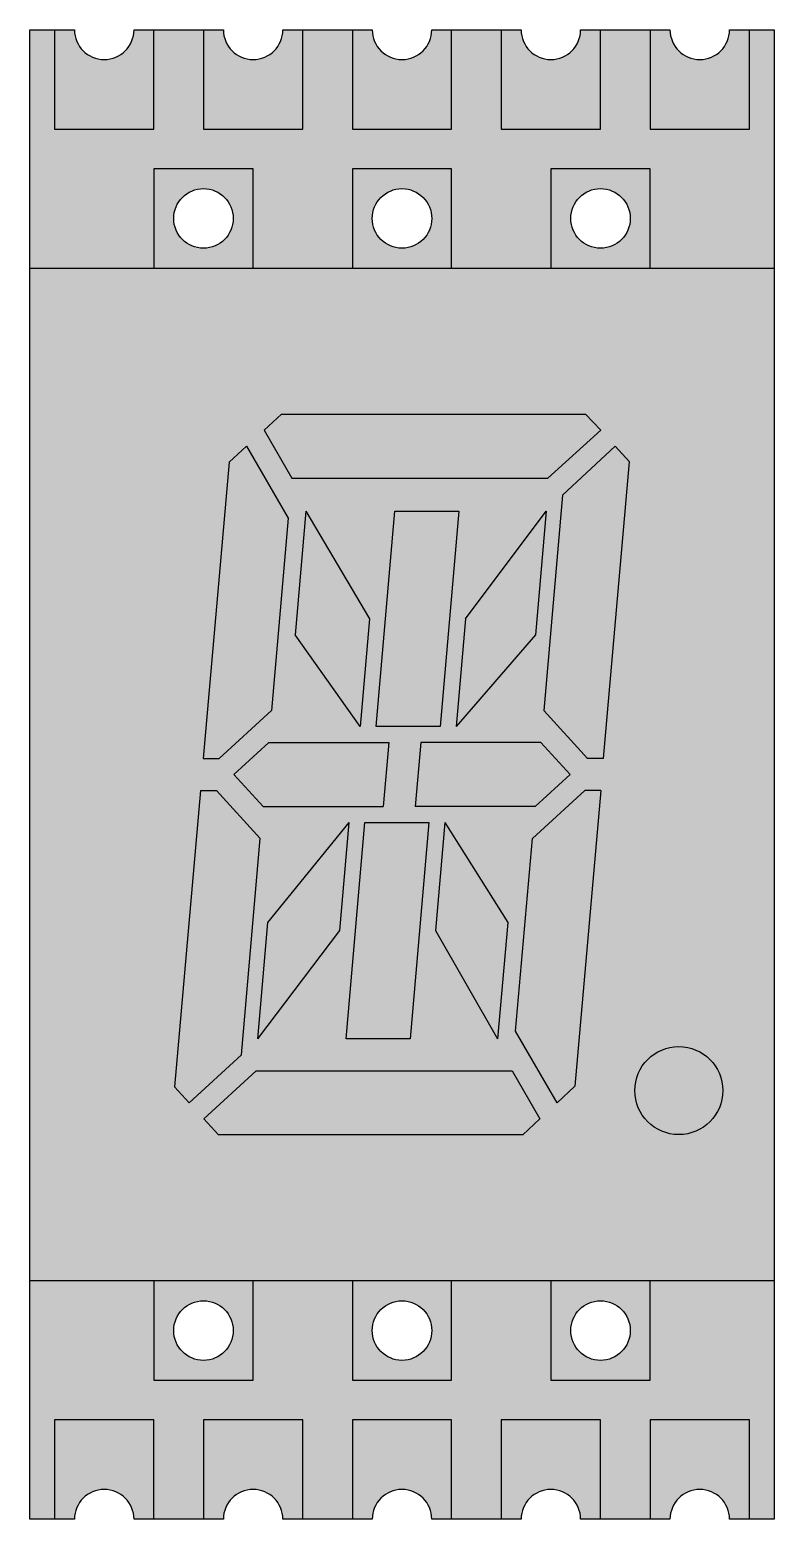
# Model space of a CAD drawing. Header units: inches. Extents: x 0 to 0.375, y 0 to 0.75.
import ezdxf

# ---------------------------------------------------------------- set-up
doc = ezdxf.new("R2010")
doc.units = ezdxf.units.IN
doc.layers.add('hrany', color=250, linetype='Continuous')
doc.layers.add('Piny', color=3, linetype='Continuous')

msp = doc.modelspace()

# ---------------------------------------------------------------- hatches: boundary and pattern name
at = {"layer": 'hrany', "lineweight": -3}
h = msp.add_hatch(color=8, dxfattribs=at)
h.dxf.hatch_style = 1
h.paths.add_polyline_path([(0.375, 0.63), (0, 0.63), (0, 0.12), (0.375, 0.12)])
h.paths.add_polyline_path([(0.12676, 0.55645), (0.27987, 0.55645), (0.28759, 0.54839), (0.2609, 0.52419), (0.132, 0.52419), (0.11799, 0.54839)], flags=16)
h.paths.add_polyline_path([(0.10922, 0.54032), (0.13024, 0.50403), (0.12177, 0.40726), (0.09546, 0.38306), (0.0874, 0.38306), (0.10045, 0.53226)], flags=16)
h.paths.add_polyline_path([(0.13914, 0.50763), (0.17106, 0.45342), (0.16635, 0.39921), (0.13373, 0.44535)], flags=16)
h.paths.add_polyline_path([(0.18383, 0.50763), (0.21609, 0.50763), (0.20667, 0.39923), (0.17441, 0.39922)], flags=16)
h.paths.add_polyline_path([(0.26016, 0.50763), (0.25475, 0.44535), (0.21474, 0.39923), (0.21945, 0.45343)], flags=16)
h.paths.add_polyline_path([(0.26836, 0.51569), (0.29481, 0.54031), (0.30208, 0.53249), (0.28901, 0.38306), (0.28095, 0.38306), (0.25888, 0.40731)], flags=16)
h.paths.add_polyline_path([(0.12036, 0.39113), (0.18085, 0.39113), (0.17802, 0.35887), (0.11754, 0.35887), (0.10282, 0.375)], flags=16)
h.paths.add_polyline_path([(0.19698, 0.39113), (0.25746, 0.39113), (0.27218, 0.375), (0.25464, 0.35887), (0.19415, 0.35887)], flags=16)
h.paths.add_polyline_path([(0.09405, 0.36694), (0.11613, 0.34274), (0.1066, 0.23387), (0.08029, 0.20968), (0.07294, 0.21774), (0.08599, 0.36694)], flags=16)
h.paths.add_polyline_path([(0.16075, 0.35082), (0.15602, 0.29638), (0.11466, 0.24194), (0.11974, 0.3004)], flags=16)
h.paths.add_polyline_path([(0.16881, 0.35083), (0.20107, 0.35084), (0.19161, 0.24194), (0.15935, 0.24194)], flags=16)
h.paths.add_polyline_path([(0.20913, 0.35084), (0.24076, 0.3004), (0.23568, 0.24194), (0.2044, 0.29639)], flags=16)
h.paths.add_polyline_path([(0.27953, 0.36694), (0.2876, 0.36694), (0.27457, 0.21798), (0.26566, 0.20968), (0.24474, 0.24579), (0.25323, 0.3428)], flags=16)
h.paths.add_polyline_path([(0.11396, 0.22581), (0.243, 0.22581), (0.25701, 0.20161), (0.24835, 0.19355), (0.09501, 0.19355), (0.08765, 0.20161)], flags=16)
edge = h.paths.add_edge_path(flags=16)
edge.add_arc((0.32694, 0.21583), 0.02218, 0, 360)
at = {"layer": 'hrany'}
h = msp.add_hatch(color=1, dxfattribs=at)
h.paths.add_polyline_path([(0.12676, 0.55645), (0.11799, 0.54839), (0.132, 0.52419), (0.2609, 0.52419), (0.28759, 0.54839), (0.27987, 0.55645)])
h.paths.add_polyline_path([(0.0874, 0.38306), (0.09546, 0.38306), (0.12177, 0.40726), (0.13024, 0.50403), (0.10922, 0.54032), (0.10045, 0.53226)])
h.paths.add_polyline_path([(0.13914, 0.50763), (0.13373, 0.44535), (0.16635, 0.39921), (0.17106, 0.45342)])
h.paths.add_polyline_path([(0.21609, 0.50763), (0.18383, 0.50763), (0.17441, 0.39922), (0.20667, 0.39923)])
h.paths.add_polyline_path([(0.26016, 0.50763), (0.21945, 0.45343), (0.21474, 0.39923), (0.25475, 0.44535)])
h.paths.add_polyline_path([(0.25888, 0.40731), (0.28095, 0.38306), (0.28901, 0.38306), (0.30208, 0.53249), (0.29481, 0.54031), (0.26836, 0.51569)])
h.paths.add_polyline_path([(0.2876, 0.36694), (0.27953, 0.36694), (0.25323, 0.3428), (0.24474, 0.24579), (0.26566, 0.20968), (0.27457, 0.21798)])
h.paths.add_polyline_path([(0.25464, 0.35887), (0.27218, 0.375), (0.25746, 0.39113), (0.19698, 0.39113), (0.19415, 0.35887)])
h.paths.add_polyline_path([(0.17802, 0.35887), (0.18085, 0.39113), (0.12036, 0.39113), (0.10282, 0.375), (0.11754, 0.35887)])
h.paths.add_polyline_path([(0.16075, 0.35082), (0.11974, 0.3004), (0.11466, 0.24194), (0.15602, 0.29638)])
h.paths.add_polyline_path([(0.20107, 0.35084), (0.16881, 0.35083), (0.15935, 0.24194), (0.19161, 0.24194)])
h.paths.add_polyline_path([(0.2044, 0.29639), (0.23568, 0.24194), (0.24076, 0.3004), (0.20913, 0.35084)])
h.paths.add_polyline_path([(0.11396, 0.22581), (0.08765, 0.20161), (0.09501, 0.19355), (0.24835, 0.19355), (0.25701, 0.20161), (0.243, 0.22581)])
h.paths.add_polyline_path([(0.07294, 0.21774), (0.08029, 0.20968), (0.1066, 0.23387), (0.11613, 0.34274), (0.09405, 0.36694), (0.08599, 0.36694)])
h.paths.add_polyline_path([(0.34911, 0.21583, 1), (0.30476, 0.21583, 1)])
at = {"layer": 'Piny', "lineweight": -3}
h = msp.add_hatch(color=62, dxfattribs=at)
h.dxf.hatch_style = 1
h.paths.add_polyline_path([(0.375, 0.75), (0.3625, 0.75), (0.3625, 0.7), (0.3125, 0.7), (0.3125, 0.75), (0.2875, 0.75), (0.2875, 0.7), (0.2375, 0.7), (0.2375, 0.75), (0.2125, 0.75), (0.2125, 0.7), (0.1625, 0.7), (0.1625, 0.75), (0.1375, 0.75), (0.1375, 0.7), (0.0875, 0.7), (0.0875, 0.75), (0.0625, 0.75), (0.0625, 0.7), (0.0125, 0.7), (0.0125, 0.75), (0, 0.75), (0, 0.63), (0.0625, 0.63), (0.0625, 0.68), (0.1125, 0.68), (0.1125, 0.63), (0.1625, 0.63), (0.1625, 0.68), (0.2125, 0.68), (0.2125, 0.63), (0.2625, 0.63), (0.2625, 0.68), (0.3125, 0.68), (0.3125, 0.63), (0.375, 0.63), (0.375, 0.65)])
h.paths.add_polyline_path([(0.1625, 0.12), (0.1125, 0.12), (0.1125, 0.07), (0.0625, 0.07), (0.0625, 0.12), (0, 0.12), (0, 0.1), (0, 0), (0.0125, 0), (0.0125, 0.05), (0.0625, 0.05), (0.0625, 0), (0.0875, 0), (0.0875, 0.05), (0.1375, 0.05), (0.1375, 0), (0.1625, 0), (0.1625, 0.05), (0.2125, 0.05), (0.2125, 0), (0.2375, 0), (0.2375, 0.05), (0.2875, 0.05), (0.2875, 0), (0.3125, 0), (0.3125, 0.05), (0.3625, 0.05), (0.3625, 0), (0.375, 0), (0.375, 0.12), (0.3125, 0.12), (0.3125, 0.07), (0.2625, 0.07), (0.2625, 0.12), (0.2125, 0.12), (0.2125, 0.07), (0.1625, 0.07)])
h = msp.add_hatch(color=256, dxfattribs=at)
h.dxf.hatch_style = 1
h.paths.add_polyline_path([(0.0625, 0.75), (0.0525, 0.75, -1), (0.0225, 0.75), (0.0125, 0.75), (0.0125, 0.7), (0.0625, 0.7)])
h.paths.add_polyline_path([(0.1375, 0.75), (0.1275, 0.75, -1), (0.0975, 0.75), (0.0875, 0.75), (0.0875, 0.7), (0.1375, 0.7)])
h.paths.add_polyline_path([(0.2125, 0.75), (0.2025, 0.75, -1), (0.1725, 0.75), (0.1625, 0.75), (0.1625, 0.7), (0.2125, 0.7)])
h.paths.add_polyline_path([(0.2875, 0.75), (0.2775, 0.75, -1), (0.2475, 0.75), (0.2375, 0.75), (0.2375, 0.7), (0.2875, 0.7)])
h.paths.add_polyline_path([(0.3625, 0.75), (0.3525, 0.75, -1), (0.3225, 0.75), (0.3125, 0.75), (0.3125, 0.7), (0.3625, 0.7)])
h.paths.add_polyline_path([(0.3125, 0.68), (0.2625, 0.68), (0.2625, 0.63), (0.3125, 0.63)])
h.paths.add_polyline_path([(0.2725, 0.655, -1), (0.3025, 0.655, -1)], flags=16)
h.paths.add_polyline_path([(0.2125, 0.68), (0.1625, 0.68), (0.1625, 0.63), (0.2125, 0.63)])
h.paths.add_polyline_path([(0.1725, 0.655, -1), (0.2025, 0.655, -1)], flags=16)
h.paths.add_polyline_path([(0.1125, 0.68), (0.0625, 0.68), (0.0625, 0.63), (0.1125, 0.63)])
h.paths.add_polyline_path([(0.0725, 0.655, -1), (0.1025, 0.655, -1)], flags=16)
h.paths.add_polyline_path([(0.1125, 0.12), (0.0625, 0.12), (0.0625, 0.07), (0.1125, 0.07)])
h.paths.add_polyline_path([(0.1025, 0.095, -1), (0.0725, 0.095, -1)], flags=16)
h.paths.add_polyline_path([(0.2125, 0.12), (0.1625, 0.12), (0.1625, 0.07), (0.2125, 0.07)])
h.paths.add_polyline_path([(0.2025, 0.095, -1), (0.1725, 0.095, -1)], flags=16)
h.paths.add_polyline_path([(0.3125, 0.12), (0.2625, 0.12), (0.2625, 0.07), (0.3125, 0.07)])
h.paths.add_polyline_path([(0.3025, 0.095, -1), (0.2725, 0.095, -1)], flags=16)
h.paths.add_polyline_path([(0.2875, 0.05), (0.2375, 0.05), (0.2375, 0), (0.2475, 0, -1), (0.2775, 0), (0.2875, 0)])
h.paths.add_polyline_path([(0.3625, 0.05), (0.3125, 0.05), (0.3125, 0), (0.3225, 0, -1), (0.3525, 0), (0.3625, 0)])
h.paths.add_polyline_path([(0.2125, 0.05), (0.1625, 0.05), (0.1625, 0), (0.1725, 0, -1), (0.2025, 0), (0.2125, 0)])
h.paths.add_polyline_path([(0.1375, 0.05), (0.0875, 0.05), (0.0875, 0), (0.0975, 0, -1), (0.1275, 0), (0.1375, 0)])
h.paths.add_polyline_path([(0.0625, 0.05), (0.0125, 0.05), (0.0125, 0), (0.0225, 0, -1), (0.0525, 0), (0.0625, 0)])

# ---------------------------------------------------------------- linework, layer by layer
msp.add_line((0.19054, 0.39922), (0.19054, 0.39922))
at = {"layer": 'hrany', "color": 8}
for p, q in [((0, 0.1), (0, 0.65)), ((0.375, 0.65), (0.375, 0.1))]:
    msp.add_line(p, q, dxfattribs=at)
at = {"layer": 'hrany', "color": 1}
for p, q in [((0.11799, 0.54839), (0.12676, 0.55645)), ((0.12676, 0.55645), (0.27987, 0.55645)), ((0.28759, 0.54839), (0.27987, 0.55645)), ((0.11799, 0.54839), (0.132, 0.52419)), ((0.28759, 0.54839), (0.2609, 0.52419)), ((0.10045, 0.53226), (0.10922, 0.54032)), ((0.10922, 0.54032), (0.13024, 0.50403)), ((0.29482, 0.54032), (0.26836, 0.51569)), ((0.30208, 0.53249), (0.29481, 0.54031)), ((0.10045, 0.53226), (0.0874, 0.38306)), ((0.28901, 0.38306), (0.30208, 0.53249)), ((0.132, 0.52419), (0.2609, 0.52419)), ((0.26836, 0.51569), (0.25888, 0.40731)), ((0.13024, 0.50403), (0.12177, 0.40726)), ((0.13914, 0.50763), (0.13373, 0.44535)), ((0.13914, 0.50763), (0.17106, 0.45342)), ((0.17441, 0.39922), (0.18383, 0.50763)), ((0.18383, 0.50763), (0.21609, 0.50763)), ((0.21609, 0.50763), (0.20667, 0.39923)), ((0.21945, 0.45343), (0.26016, 0.50763)), ((0.26016, 0.50763), (0.25475, 0.44535)), ((0.17106, 0.45342), (0.16635, 0.39921)), ((0.21945, 0.45343), (0.21474, 0.39923)), ((0.16635, 0.39921), (0.13373, 0.44535)), ((0.25475, 0.44535), (0.21474, 0.39923)), ((0.09546, 0.38306), (0.12177, 0.40726)), ((0.28095, 0.38306), (0.25888, 0.40731)), ((0.20667, 0.39923), (0.17441, 0.39922)), ((0.10282, 0.375), (0.12036, 0.39113)), ((0.12036, 0.39113), (0.18085, 0.39113)), ((0.18085, 0.39113), (0.17802, 0.35887)), ((0.19698, 0.39113), (0.19415, 0.35887)), ((0.25746, 0.39113), (0.19698, 0.39113)), ((0.27218, 0.375), (0.25746, 0.39113)), ((0.0874, 0.38306), (0.09546, 0.38306)), ((0.28901, 0.38306), (0.28095, 0.38306)), ((0.10282, 0.375), (0.11754, 0.35887)), ((0.25464, 0.35887), (0.27218, 0.375)), ((0.08599, 0.36694), (0.07294, 0.21774)), ((0.08599, 0.36694), (0.09405, 0.36694)), ((0.09405, 0.36694), (0.11613, 0.34274)), ((0.27953, 0.36694), (0.25323, 0.3428)), ((0.2876, 0.36694), (0.27457, 0.21798)), ((0.2876, 0.36694), (0.27953, 0.36694)), ((0.11754, 0.35887), (0.17802, 0.35887)), ((0.25464, 0.35887), (0.19415, 0.35887)), ((0.16075, 0.35082), (0.11974, 0.3004)), ((0.16075, 0.35082), (0.15602, 0.29638)), ((0.15935, 0.24194), (0.16881, 0.35083)), ((0.16881, 0.35083), (0.20107, 0.35084)), ((0.20107, 0.35084), (0.19161, 0.24194)), ((0.20913, 0.35084), (0.2044, 0.29639)), ((0.20913, 0.35084), (0.24076, 0.3004)), ((0.1066, 0.23387), (0.11613, 0.34274)), ((0.24474, 0.24579), (0.25323, 0.3428)), ((0.11974, 0.3004), (0.11466, 0.24194)), ((0.24076, 0.3004), (0.23568, 0.24194)), ((0.15602, 0.29638), (0.11466, 0.24194)), ((0.2044, 0.29639), (0.23568, 0.24194)), ((0.19161, 0.24194), (0.15935, 0.24194)), ((0.26566, 0.20968), (0.24474, 0.24579)), ((0.08029, 0.20968), (0.1066, 0.23387)), ((0.08765, 0.20161), (0.11396, 0.22581)), ((0.11396, 0.22581), (0.243, 0.22581)), ((0.243, 0.22581), (0.25701, 0.20161)), ((0.08029, 0.20968), (0.07294, 0.21774)), ((0.26566, 0.20968), (0.27457, 0.21798)), ((0.09501, 0.19355), (0.08765, 0.20161)), ((0.24835, 0.19355), (0.25701, 0.20161)), ((0.24835, 0.19355), (0.09501, 0.19355))]:
    msp.add_line(p, q, dxfattribs=at)
at = {"layer": 'hrany'}
msp.add_line((0.23498, 0.22581), (0.23498, 0.22581), dxfattribs=at)
at = {"layer": 'hrany', "color": 62, "lineweight": -3}
for points in [[(0.0225, 0), (0, 0), (0, 0.75), (0.0225, 0.75)], [(0.0525, 0.75), (0.0975, 0.75)], [(0.1275, 0.75), (0.1725, 0.75)], [(0.2025, 0.75), (0.2475, 0.75)], [(0.2775, 0.75), (0.3225, 0.75)], [(0.3525, 0.75), (0.375, 0.75), (0.375, 0), (0.3525, 0)], [(0.0975, 0), (0.0525, 0)], [(0.1725, 0), (0.1275, 0)], [(0.2475, 0), (0.2025, 0)], [(0.3225, 0), (0.2775, 0)]]:
    msp.add_lwpolyline(points, dxfattribs=at)
at = {"layer": 'hrany', "color": 8, "lineweight": -3}
msp.add_lwpolyline([(0, 0.63), (0.375, 0.63), (0.375, 0.12), (0, 0.12)], close=True, dxfattribs=at)
at = {"layer": 'hrany', "color": 1}
msp.add_circle((0.32694, 0.21583), 0.02218, dxfattribs=at)
at = {"layer": 'Piny', "lineweight": -3}
for points in [[(0.0125, 0.75), (0.0125, 0.7), (0.0625, 0.7), (0.0625, 0.75)], [(0.0875, 0.75), (0.0875, 0.7), (0.1375, 0.7), (0.1375, 0.75)], [(0.1625, 0.75), (0.1625, 0.7), (0.2125, 0.7), (0.2125, 0.75)], [(0.2375, 0.75), (0.2375, 0.7), (0.2875, 0.7), (0.2875, 0.75)], [(0.3125, 0.75), (0.3125, 0.7), (0.3625, 0.7), (0.3625, 0.75)], [(0.0625, 0), (0.0625, 0.05), (0.0125, 0.05), (0.0125, 0)], [(0.1375, 0), (0.1375, 0.05), (0.0875, 0.05), (0.0875, 0)], [(0.2125, 0), (0.2125, 0.05), (0.1625, 0.05), (0.1625, 0)], [(0.2875, 0), (0.2875, 0.05), (0.2375, 0.05), (0.2375, 0)], [(0.3625, 0), (0.3625, 0.05), (0.3125, 0.05), (0.3125, 0)]]:
    msp.add_lwpolyline(points, dxfattribs=at)
for points in [[(0.0625, 0.63), (0.1125, 0.63), (0.1125, 0.68), (0.0625, 0.68)], [(0.1625, 0.63), (0.2125, 0.63), (0.2125, 0.68), (0.1625, 0.68)], [(0.2625, 0.63), (0.3125, 0.63), (0.3125, 0.68), (0.2625, 0.68)], [(0.0625, 0.07), (0.1125, 0.07), (0.1125, 0.12), (0.0625, 0.12)], [(0.1625, 0.07), (0.2125, 0.07), (0.2125, 0.12), (0.1625, 0.12)], [(0.2625, 0.07), (0.3125, 0.07), (0.3125, 0.12), (0.2625, 0.12)]]:
    msp.add_lwpolyline(points, close=True, dxfattribs=at)
for centre in [(0.0875, 0.655), (0.1875, 0.655), (0.2875, 0.655), (0.0875, 0.095), (0.1875, 0.095), (0.2875, 0.095)]:
    msp.add_circle(centre, 0.015, dxfattribs=at)
for centre, start, end in [((0.0375, 0.75), 180, 0), ((0.1125, 0.75), 180, 0), ((0.1875, 0.75), 180, 0), ((0.2625, 0.75), 180, 0), ((0.3375, 0.75), 180, 0), ((0.0375, 0), 0, 180), ((0.1125, 0), 0, 180), ((0.1875, 0), 0, 180), ((0.2625, 0), 0, 180), ((0.3375, 0), 0, 180)]:
    msp.add_arc(centre, 0.015, start, end, dxfattribs=at)

doc.saveas('drawing.dxf')
